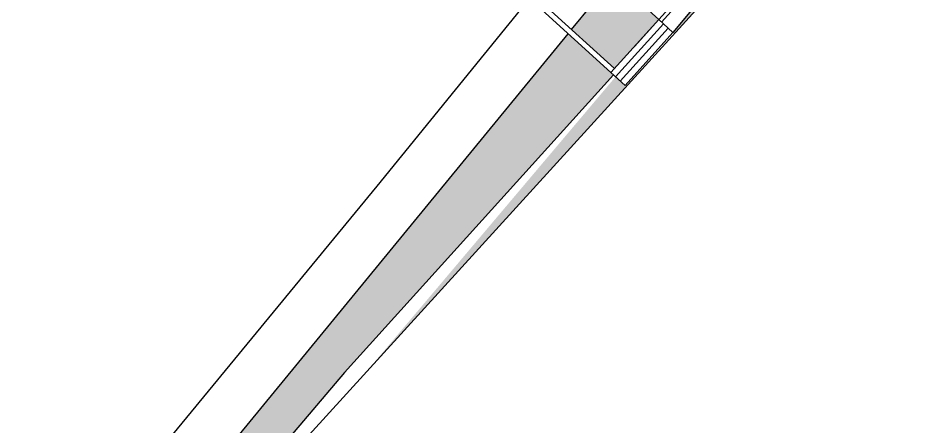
# Model space of a CAD drawing. Extents: x -196763 to -87592, y -65703 to -55832.
# Drawn here: x -87734.04 to -87708.63, y -65675.74 to -65664.3 of the extents above; entities that cross this region are included whole.
import ezdxf

# ---------------------------------------------------------------- set-up
doc = ezdxf.new("R2010")
doc.units = 0
doc.header["$MEASUREMENT"] = 0
for name, color, linetype in [('0_PROP.corte', 10, 'Continuous'), ('0_PROP.vista1', 251, 'Continuous'), ('0_PROP.vista4', 140, 'Continuous'), ('0_PROPfinal', 4, 'Continuous'), ('0_tramas piso0', 7, 'Continuous')]:
    doc.layers.add(name, color=color, linetype=linetype)

msp = doc.modelspace()

# ---------------------------------------------------------------- hatches: boundary and pattern name
at = {"layer": '0_tramas piso0', "transparency": 33554536}
h = msp.add_hatch(color=55, dxfattribs=at)
h.dxf.hatch_style = 1
h.paths.add_polyline_path([(-87707.492, -65651.12), (-87710.383, -65654.668), (-87708.626, -65656.258), (-87715.686, -65664.703), (-87715.65, -65664.736), (-87709.528, -65658.015), (-87704.114, -65651.859), (-87701.455, -65648.621), (-87701.082, -65648.189)])
h = msp.add_hatch(color=55, dxfattribs=at)
h.dxf.hatch_style = 1
h.paths.add_polyline_path([(-87717.356, -65663.191), (-87718.529, -65664.625), (-87717.327, -65665.714), (-87716.085, -65664.342)])
h = msp.add_hatch(color=55, dxfattribs=at)
h.dxf.hatch_style = 1
h.paths.add_polyline_path([(-87718.624, -65664.741), (-87732.824, -65682.027), (-87733.172, -65683.047), (-87732.727, -65683.449), (-87724.889, -65674.22), (-87717.352, -65665.891), (-87717.427, -65665.824)])
h = msp.add_hatch(color=55, dxfattribs=at)
h.dxf.hatch_style = 1
h.paths.add_polyline_path([(-87716.996, -65666.214), (-87724.358, -65674.296), (-87717.293, -65665.945)])

# ---------------------------------------------------------------- linework, layer by layer
at = {"layer": '0_PROP.corte', "color": 240, "linetype": 'Continuous', "true_color": 0xed1f24}
msp.add_lwpolyline([(-87732.281, -65683.58), (-87727.218, -65677.446), (-87725.876, -65675.964), (-87709.528, -65658.015)], dxfattribs=at)
at = {"layer": '0_PROP.vista1', "linetype": 'Continuous'}
msp.add_line((-87712.645, -65660.54), (-87716.085, -65664.342), dxfattribs=at)
for points in [[(-87716.003, -65664.416), (-87708.626, -65656.258), (-87710.989, -65654.12)], [(-87718.369, -65662.275), (-87716.085, -65664.342)]]:
    msp.add_lwpolyline(points, dxfattribs=at)
at = {"layer": '0_PROP.vista4', "linetype": 'Continuous'}
msp.add_line((-87724.889, -65674.22), (-87717.352, -65665.891), dxfattribs=at)
for points in [[(-87723.97, -65669.01), (-87708.484, -65649.981)], [(-87708.626, -65656.258), (-87715.686, -65664.703)], [(-87718.529, -65664.625), (-87717.356, -65663.191)], [(-87732.824, -65682.027), (-87718.624, -65664.741)], [(-87734.035, -65681.213), (-87723.97, -65669.01)], [(-87724.889, -65674.22), (-87732.727, -65683.449)]]:
    msp.add_lwpolyline(points, dxfattribs=at)
at = {"layer": '0_PROPfinal', "linetype": 'Continuous'}
msp.add_line((-87716.085, -65664.342), (-87717.427, -65665.824), dxfattribs=at)
for points in [[(-87717.427, -65665.824), (-87719.466, -65663.979)], [(-87719.203, -65664.016), (-87717.327, -65665.714)], [(-87717.293, -65665.945), (-87715.952, -65664.462)], [(-87716.756, -65665.084), (-87716.085, -65664.342)], [(-87716.085, -65664.342), (-87715.686, -65664.703)], [(-87717.16, -65666.066), (-87715.818, -65664.583)], [(-87717.028, -65666.185), (-87715.686, -65664.703)], [(-87717.427, -65665.824), (-87717.028, -65666.185)]]:
    msp.add_lwpolyline(points, dxfattribs=at)

doc.saveas('drawing.dxf')
